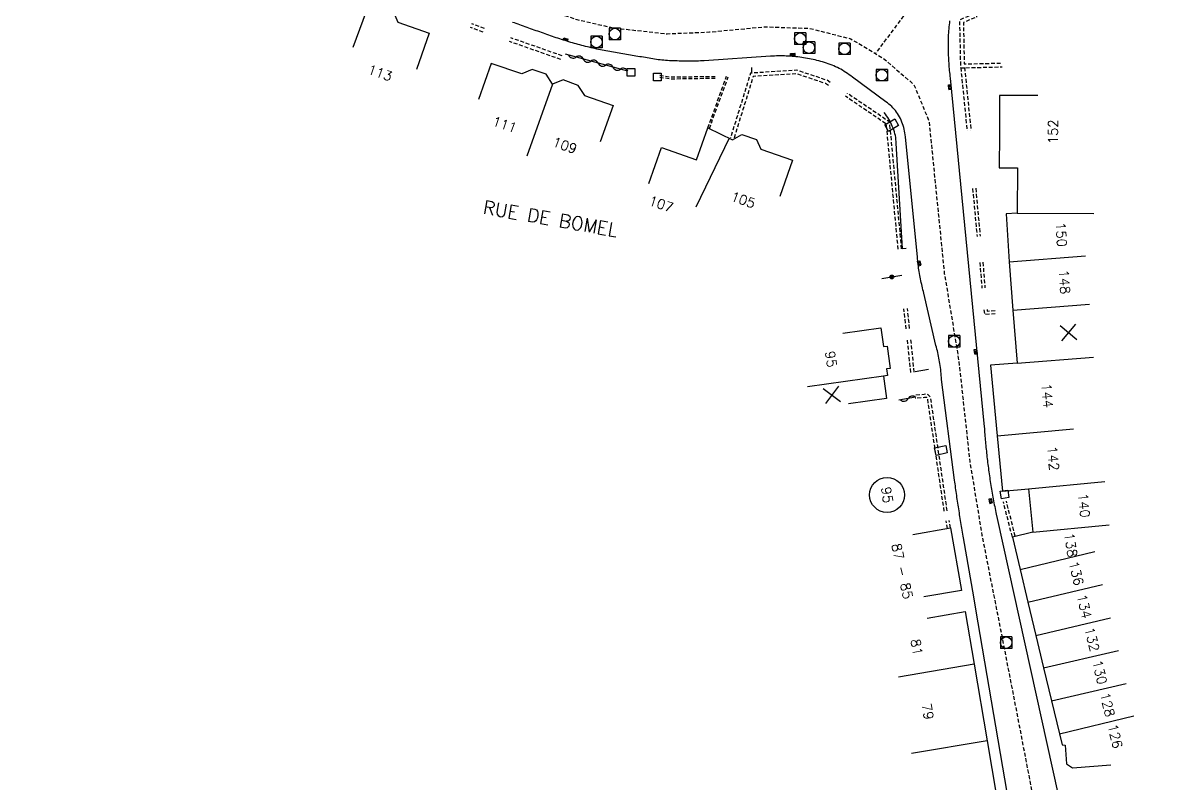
# Model space of a CAD drawing. Header units: millimetres. Extents: x 184999 to 186001, y 128999 to 130000.
# Drawn here: x 185076.5 to 185225, y 129397.3 to 129496.5 of the extents above; entities that cross this region are included whole.
import ezdxf
from ezdxf.enums import TextEntityAlignment as Align

# ---------------------------------------------------------------- set-up
doc = ezdxf.new("R2010")
doc.units = ezdxf.units.MM
doc.linetypes.add('DASHED', pattern=[0.75, 0.5, -0.25])
doc.layers.get('0').update_dxf_attribs({"linetype": 'CONTINUOUS'})
for name, color, linetype in [('W0001', 6, 'DASHED'), ('W0008', 7, 'CONTINUOUS'), ('W0100', 7, 'CONTINUOUS'), ('W0112', 1, 'DASHED'), ('W0310', 3, 'CONTINUOUS'), ('W0322', 7, 'CONTINUOUS'), ('W0400', 7, 'CONTINUOUS'), ('W0420', 7, 'CONTINUOUS'), ('W0989', 7, 'CONTINUOUS'), ('W0991', 7, 'CONTINUOUS'), ('W1102', 7, 'CONTINUOUS'), ('W1471', 7, 'CONTINUOUS')]:
    doc.layers.add(name, color=color, linetype=linetype)
doc.styles.get("Standard").update_dxf_attribs({"font": 'romans.shx', "width": 0.85})

# ---------------------------------------------------------------- blocks, each defined once
blk = doc.blocks.new('t310o')
at = {"color": 0, "linetype": 'Continuous'}
for centre, start, end in [((-0.5, 0.38), 216.8699, 323.1304), ((0.5, -0.37), 36.8699, 143.1303)]:
    blk.add_arc(centre, 0.625, start, end, dxfattribs=at)
blk = doc.blocks.new('t322o')
at = {"color": 0, "linetype": 'Continuous'}
for radius in [0.25, 0.15]:
    blk.add_circle((0, 0), radius, dxfattribs=at)
blk = doc.blocks.new('t112o')
at = {"color": 0, "linetype": 'Continuous'}
for p, q in [((-0.5, 0.5), (0.5, 0.5)), ((-0.5, -0.5), (-0.5, 0.5)), ((0.5, 0.5), (0.5, -0.5)), ((0.5, -0.5), (-0.5, -0.5))]:
    blk.add_line(p, q, dxfattribs=at)
blk = doc.blocks.new('T400')
for p, q in [((-0.15, 0.3), (0.15, 0.3)), ((-0.15, -0.25), (-0.15, 0.3)), ((-0.15, 0.15), (0.15, 0.15)), ((-0.15, 0), (0.15, 0)), ((0.15, 0.3), (0.15, -0.25)), ((-0.15, -0.15), (0.15, -0.15)), ((-0.15, -0.25), (-0.15, -0.3)), ((-0.15, -0.3), (0.15, -0.3)), ((0.15, -0.3), (0.15, -0.25))]:
    blk.add_line(p, q)
blk = doc.blocks.new('T420')
for p, q in [((0.75, 0.75), (-0.75, 0.75)), ((-0.75, 0.75), (-0.75, -0.75)), ((0.75, 0.75), (0.75, -0.75)), ((0.75, -0.75), (-0.75, -0.75))]:
    blk.add_line(p, q)
blk.add_ellipse((0, 0), major_axis=(-0.53, 0.53), ratio=1, start_param=3.926991, end_param=10.210176)
blk = doc.blocks.new('t991o')
at = {"color": 0, "linetype": 'Continuous'}
for p, q in [((-1, 1), (1, -1)), ((-1, -1), (1, 1))]:
    blk.add_line(p, q, dxfattribs=at)
blk = doc.blocks.new('T1471')
at = {"color": 0, "linetype": 'Continuous', "flags": 128}
blk.add_lwpolyline([(-0.75, -0.5), (-0.75, 0.5), (0.75, 0.5), (0.75, -0.5), (-0.75, -0.5)], dxfattribs=at)

msp = doc.modelspace()

# ---------------------------------------------------------------- linework, layer by layer
at = {"layer": 'W0001', "flags": 128}
for points in [[(185213.32, 129754.95), (185207.91, 129752.4), (185204.67, 129750.27), (185201.63, 129748.21), (185198.23, 129744.82), (185195.81, 129741.92), (185194.75, 129739.24), (185191.89, 129726.99), (185191.41, 129724.94), (185190.78, 129723.23), (185190.03, 129721.43), (185189.32, 129719.74), (185188.2, 129718.15), (185186.79, 129716.53), (185184.92, 129714.66), (185178.23, 129708.04), (185173.78, 129703.38), (185171.65, 129700.44), (185168.03, 129695.52), (185166.26, 129691.66), (185165.23, 129685.59), (185162.4, 129668.31), (185161.82, 129664.69), (185161.28, 129660.33), (185161.18, 129656.24), (185161.56, 129651.3), (185162.42, 129646.13), (185163.77, 129641.14), (185165.52, 129636.93), (185168.23, 129631.05), (185189.03, 129585.96), (185190.18, 129583.47), (185191, 129581.18), (185191.36, 129578.57), (185191.71, 129573.95), (185193.48, 129551.04), (185195.36, 129524.15), (185195.7, 129517.35), (185195.86, 129512.46), (185195.95, 129508.91), (185195.79, 129505.28), (185195.07, 129502.43), (185187.62, 129492.48)], [(185076.46, 129530.26), (185105.86, 129515.07), (185112.27, 129511.74), (185118.33, 129508.77), (185124.69, 129505.94), (185131.14, 129503.27), (185137.3, 129500.92), (185144.3, 129498.37), (185148.71, 129496.91), (185153.45, 129495.81), (185160.45, 129495.05), (185165.97, 129495.28), (185173.24, 129495.96), (185179.08, 129495.75), (185184.41, 129494.39), (185188.61, 129491.88), (185192.64, 129488.41), (185194.59, 129483.7), (185195.01, 129479.62), (185196.6, 129463.78), (185197.34, 129459.39), (185197.97, 129455.54), (185198.48, 129452.44), (185199.22, 129445.67), (185199.92, 129439.28), (185201.51, 129429.63), (185202.59, 129424.1), (185204.32, 129415.33), (185206.29, 129405.18), (185208.2, 129395.27), (185210.24, 129385.54), (185212.92, 129372.11), (185214.28, 129366.62), (185216.19, 129360.61), (185218.55, 129354.76), (185221.08, 129348.89), (185223.05, 129344.92), (185225.69, 129340.05), (185228.74, 129335.09), (185231.62, 129330.77), (185236.85, 129323.14), (185244.87, 129311.47), (185249.4, 129304.85), (185255.38, 129296.43), (185259.77, 129290.12), (185263.17, 129285.24), (185266.6, 129280.17), (185270.33, 129274.25), (185271.62, 129272.08), (185274.25, 129267.17), (185276.81, 129261.66), (185279.18, 129256.03), (185280.64, 129250.6), (185281.67, 129246.59), (185284.17, 129237.24), (185290.09, 129200.42), (185292.5, 129186.1), (185293.43, 129179.33), (185294.34, 129171.51), (185294.87, 129163.25), (185294.54, 129153.35), (185292.49, 129141.54), (185289.71, 129129.44), (185288.07, 129123.05), (185286.28, 129116.71), (185285.07, 129112.07), (185283.9, 129105.97), (185283.3, 129101.72), (185283.65, 129096.41), (185284.46, 129090.86), (185285.85, 129084.23), (185296.9, 129045.28), (185300.96, 129030.9), (185308.38, 129009.82), (185311.36, 129000)]]:
    msp.add_lwpolyline(points, dxfattribs=at)
at = {"layer": 'W0008', "flags": 128}
for points in [[(185208.01, 129377.26), (185200.73, 129420.01), (185200.46, 129421.61), (185199.12, 129429.29), (185199.07, 129429.54), (185199.03, 129429.79), (185198.98, 129430.05), (185198.94, 129430.3), (185198.89, 129430.55), (185198.85, 129430.8), (185198.81, 129431.06), (185198.76, 129431.31), (185198.72, 129431.56), (185198.68, 129431.82), (185198.64, 129432.07), (185198.6, 129432.32), (185198.56, 129432.58), (185198.52, 129432.83), (185198.48, 129433.08), (185198.44, 129433.33), (185198.4, 129433.58), (185198.36, 129433.83), (185198.33, 129434.08), (185198.29, 129434.33), (185198.25, 129434.58), (185198.22, 129434.83), (185198.18, 129435.08), (185198.14, 129435.33), (185198.11, 129435.58), (185198.07, 129435.83), (185198.04, 129436.08), (185198.01, 129436.33), (185197.97, 129436.58), (185197.94, 129436.83), (185196.24, 129449.96), (185196.22, 129450.22), (185196.21, 129450.48), (185196.18, 129450.74), (185196.16, 129451), (185196.13, 129451.25), (185196.1, 129451.51), (185196.07, 129451.77), (185196.03, 129452.02), (185195.99, 129452.28), (185195.95, 129452.52), (185195.9, 129452.75), (185195.86, 129452.99), (185195.81, 129453.23), (185195.75, 129453.46), (185195.7, 129453.69), (185195.64, 129453.93), (185195.58, 129454.16), (185195.51, 129454.39), (185193.94, 129461.2), (185193.88, 129461.43), (185193.82, 129461.66), (185193.76, 129461.89), (185193.7, 129462.13), (185193.65, 129462.36), (185193.59, 129462.6), (185193.54, 129462.83), (185193.5, 129463.07), (185193.45, 129463.31), (185193.41, 129463.54), (185193.36, 129463.78), (185193.32, 129464.02), (185193.29, 129464.25), (185193.25, 129464.49), (185193.22, 129464.73), (185193.19, 129464.97), (185193.16, 129465.2), (185193.13, 129465.44), (185193.11, 129465.68), (185193.09, 129465.92), (185191.53, 129481.62), (185191.51, 129481.87), (185191.47, 129482.11), (185191.43, 129482.36), (185191.38, 129482.6), (185191.32, 129482.84), (185191.25, 129483.07), (185191.17, 129483.3), (185191.08, 129483.53), (185190.99, 129483.76), (185190.88, 129483.98), (185190.77, 129484.2), (185190.64, 129484.42), (185190.51, 129484.63), (185190.37, 129484.83), (185190.23, 129485.02), (185190.07, 129485.21), (185189.91, 129485.39), (185189.74, 129485.56), (185189.56, 129485.72), (185189.37, 129485.87), (185189.18, 129486.02), (185188.97, 129486.16), (185184.61, 129489.39), (185184.41, 129489.55), (185184.2, 129489.71), (185183.99, 129489.86), (185183.78, 129490.01), (185183.56, 129490.14), (185183.34, 129490.28), (185183.12, 129490.41), (185182.89, 129490.53), (185182.66, 129490.64), (185182.43, 129490.75), (185182.2, 129490.86), (185181.96, 129490.96), (185181.72, 129491.05), (185181.47, 129491.14), (185181.23, 129491.22), (185180.98, 129491.3), (185180.74, 129491.37), (185180.49, 129491.44), (185180.25, 129491.51), (185180, 129491.57), (185179.75, 129491.63), (185179.5, 129491.69), (185179.26, 129491.74), (185179.01, 129491.79), (185178.76, 129491.84), (185178.51, 129491.88), (185178.26, 129491.93), (185178.01, 129491.96), (185177.76, 129492), (185177.51, 129492.03), (185177.26, 129492.05), (185177.01, 129492.08), (185176.76, 129492.1), (185176.51, 129492.12), (185176.25, 129492.13), (185176, 129492.14), (185175.75, 129492.15), (185175.49, 129492.16), (185175.24, 129492.16), (185174.99, 129492.16), (185174.73, 129492.15), (185174.48, 129492.14), (185174.22, 129492.13), (185173.96, 129492.11), (185165.3, 129491.52), (185165.05, 129491.51), (185164.8, 129491.5), (185164.55, 129491.49), (185164.3, 129491.48), (185164.04, 129491.48), (185163.79, 129491.47), (185163.54, 129491.47), (185163.29, 129491.47), (185163.04, 129491.47), (185162.78, 129491.47), (185162.53, 129491.48), (185162.28, 129491.48), (185162.03, 129491.49), (185161.78, 129491.5), (185161.53, 129491.51), (185161.27, 129491.52), (185161.02, 129491.53), (185160.77, 129491.54), (185160.52, 129491.56), (185160.27, 129491.58), (185160.02, 129491.6), (185159.78, 129491.62), (185159.54, 129491.64), (185159.3, 129491.67), (185159.06, 129491.71), (185158.82, 129491.74), (185158.58, 129491.78), (185158.34, 129491.82), (185158.1, 129491.86), (185157.87, 129491.9), (185157.63, 129491.94), (185157.38, 129491.98), (185157.14, 129492.02), (185156.89, 129492.06), (185156.65, 129492.1), (185156.4, 129492.14), (185156.16, 129492.18), (185155.91, 129492.22), (185155.67, 129492.26), (185155.42, 129492.3), (185155.18, 129492.34), (185154.93, 129492.38), (185154.69, 129492.42), (185154.44, 129492.46), (185154.2, 129492.5), (185153.96, 129492.55), (185153.71, 129492.59), (185153.47, 129492.63), (185153.22, 129492.68), (185152.98, 129492.72), (185152.74, 129492.77), (185152.49, 129492.81), (185152.25, 129492.86), (185152, 129492.91), (185151.76, 129492.96), (185151.52, 129493.01), (185151.28, 129493.06), (185151.03, 129493.11), (185150.79, 129493.17), (185150.55, 129493.22), (185150.31, 129493.28), (185150.07, 129493.34), (185149.83, 129493.4), (185149.58, 129493.46), (185149.34, 129493.52), (185149.1, 129493.59), (185148.86, 129493.65), (185148.62, 129493.72), (185148.37, 129493.79), (185148.13, 129493.86), (185147.89, 129493.93), (185147.65, 129494.01), (185147.41, 129494.08), (185147.18, 129494.15), (185146.94, 129494.23), (185146.7, 129494.31), (185146.46, 129494.38), (185146.22, 129494.46), (185145.98, 129494.54), (185145.75, 129494.62), (185145.51, 129494.7), (185145.27, 129494.78), (185145.04, 129494.87), (185144.8, 129494.95), (185144.56, 129495.03), (185144.33, 129495.12), (185144.09, 129495.2), (185143.85, 129495.28), (185143.62, 129495.37), (185143.38, 129495.45), (185143.14, 129495.53), (185142.91, 129495.62), (185142.67, 129495.7), (185142.44, 129495.79), (185142.2, 129495.87), (185141.96, 129495.95), (185141.73, 129496.04), (185141.49, 129496.12), (185141.26, 129496.2), (185141.02, 129496.29), (185140.78, 129496.37), (185140.55, 129496.46), (185140.31, 129496.54)], [(185197.29, 129496.73), (185197.26, 129496.47), (185197.23, 129496.21), (185197.2, 129495.96), (185197.18, 129495.7), (185197.15, 129495.44), (185197.13, 129495.19), (185197.12, 129494.93), (185197.11, 129494.67), (185197.1, 129494.41), (185197.09, 129494.17), (185197.09, 129493.92), (185197.09, 129493.68), (185197.09, 129493.43), (185197.09, 129493.19), (185197.1, 129492.94), (185197.1, 129492.69), (185197.11, 129492.45), (185197.12, 129492.21), (185197.13, 129491.96), (185197.14, 129491.72), (185197.15, 129491.47), (185197.17, 129491.23), (185197.19, 129490.98), (185197.2, 129490.74), (185197.23, 129490.49), (185197.25, 129490.25), (185197.27, 129490), (185197.3, 129489.76), (185197.32, 129489.52), (185197.35, 129489.27), (185201.81, 129443.8), (185201.83, 129443.56), (185201.85, 129443.31), (185201.86, 129443.06), (185201.88, 129442.82), (185201.9, 129442.57), (185201.92, 129442.32), (185201.94, 129442.08), (185201.96, 129441.83), (185201.98, 129441.59), (185202, 129441.34), (185202.03, 129441.09), (185202.05, 129440.85), (185202.08, 129440.6), (185202.1, 129440.36), (185202.13, 129440.11), (185202.16, 129439.87), (185202.19, 129439.62), (185202.21, 129439.37), (185202.24, 129439.13), (185202.27, 129438.88), (185202.31, 129438.64), (185202.34, 129438.39), (185202.37, 129438.15), (185202.41, 129437.9), (185202.44, 129437.64), (185202.48, 129437.39), (185202.52, 129437.14), (185202.55, 129436.89), (185202.59, 129436.63), (185202.63, 129436.38), (185202.67, 129436.13), (185202.71, 129435.88), (185202.76, 129435.63), (185202.8, 129435.38), (185202.84, 129435.13), (185202.89, 129434.87), (185202.93, 129434.62), (185202.98, 129434.37), (185203.03, 129434.12), (185203.07, 129433.87), (185203.12, 129433.62), (185203.17, 129433.37), (185203.22, 129433.12), (185203.27, 129432.87), (185203.32, 129432.62), (185203.38, 129432.37), (185203.48, 129431.82), (185211.43, 129395.79)], [(185171.45, 129490.63), (185171.46, 129490)], [(185191.62, 129467.04), (185191.13, 129466.98), (185190.31, 129480.76), (185190.31, 129481.01), (185190.3, 129481.26), (185190.27, 129481.51), (185190.23, 129481.76), (185190.17, 129482.01), (185190.1, 129482.25), (185190.01, 129482.5), (185189.92, 129482.74), (185189.82, 129482.98), (185189.72, 129483.22), (185189.61, 129483.45), (185189.49, 129483.68), (185189.36, 129483.9), (185189.23, 129484.13), (185189.08, 129484.34), (185188.94, 129484.56), (185188.78, 129484.77)], [(185194.53, 129451.27), (185192.81, 129450.97)]]:
    msp.add_lwpolyline(points, dxfattribs=at)
at = {"layer": 'W0100', "flags": 128}
for points in [[(185119.55, 129493.3), (185121.27, 129497.99), (185121.72, 129497.83), (185122.93, 129498.48), (185124.85, 129497.79), (185125.36, 129496.55), (185129.45, 129495.11), (185127.8, 129490.4)], [(185148.86, 129488.3), (185146.92, 129489.02), (185145.53, 129488.49), (185144.67, 129489.76), (185142.87, 129490.38), (185141.54, 129489.81), (185137.5, 129491.19), (185135.89, 129486.46)], [(185148.82, 129488.3), (185149.7, 129487), (185153.43, 129485.68), (185151.75, 129480.97)], [(185208.8, 129486.99), (185203.8, 129487), (185203.79, 129482), (185203.76, 129477.57), (185206.15, 129477.56), (185206.1, 129471.67), (185204.67, 129471.57), (185205.05, 129465.31), (185205.54, 129458.98), (185206.08, 129452.09), (185202.64, 129451.81), (185203.48, 129442.62), (185204.17, 129435.37), (185207.59, 129435.7), (185208.12, 129430.06), (185205.47, 129429.41), (185206.49, 129425.18), (185207.51, 129420.91), (185208.55, 129416.55), (185209.55, 129412.34), (185210.56, 129408.04), (185211.61, 129403.72), (185211.95, 129402.3), (185212.35, 129402.26), (185212.55, 129399.83), (185213.31, 129399.29), (185218.29, 129399.68)], [(185158.06, 129475.52), (185159.73, 129480.23), (185164.29, 129478.62), (185165.77, 129482.78), (185168.98, 129481.22), (185170.19, 129481.9), (185172.12, 129481.25), (185172.67, 129480), (185176.8, 129478.56), (185175.15, 129473.84)], [(185183.37, 129456.01), (185188.33, 129456.69), (185188.66, 129454.26), (185189.14, 129454.3), (185189.55, 129451.4), (185189.08, 129451.33), (185189.2, 129450.47), (185188.67, 129450.39), (185189.08, 129447.46), (185184.13, 129446.76)], [(185192.5, 129429.74), (185197.42, 129430.6), (185198.84, 129422.45), (185193.92, 129421.59)], [(185194.38, 129418.82), (185199.3, 129419.68), (185200.49, 129412.82), (185202.19, 129402.81), (185204.56, 129388.63), (185199.62, 129387.81)]]:
    msp.add_lwpolyline(points, dxfattribs=at)
at = {"layer": 'W0112', "flags": 128}
for points in [[(185200.42, 129500), (185200.33, 129497.57), (185198.58, 129496.84), (185198.71, 129490.61), (185204.15, 129490.73)], [(185200.92, 129499.98), (185200.81, 129497.23), (185199.09, 129496.51), (185199.2, 129491.12), (185204.14, 129491.23)], [(185136.66, 129495.72), (185135.01, 129496.36)], [(185136.47, 129495.24), (185134.83, 129495.88)], [(185146.61, 129491.69), (185139.93, 129494.03)], [(185146.78, 129492.17), (185140.1, 129494.51)], [(185181.73, 129488.7), (185181.32, 129488.98), (185177.39, 129490.29), (185171.34, 129489.91), (185168.72, 129481.47)], [(185198.74, 129490.61), (185199.57, 129482.4)], [(185199.24, 129490.66), (185200.07, 129482.45)], [(185166.73, 129489.22), (185160.86, 129489.13), (185159.46, 129489.37)], [(185166.73, 129489.45), (185160.87, 129489.37), (185159.5, 129489.6)], [(185165.77, 129482.78), (185168.22, 129489.52)], [(185165.97, 129482.68), (185168.44, 129489.44)], [(185181.48, 129488.32), (185181.12, 129488.56), (185177.33, 129489.83), (185171.68, 129489.48), (185169.15, 129481.31)], [(185191.04, 129466.99), (185189.48, 129483.52), (185183.96, 129487.28)], [(185190.59, 129466.94), (185189.05, 129483.26), (185183.7, 129486.9)], [(185200.29, 129474.86), (185200.87, 129468.59)], [(185200.69, 129474.9), (185201.27, 129468.63)], [(185201.23, 129465.21), (185201.5, 129461.87)], [(185201.63, 129465.24), (185201.89, 129461.9)], [(185191.62, 129456.56), (185191.33, 129459.18)], [(185192.08, 129456.61), (185191.79, 129459.23)], [(185201.77, 129459.05), (185201.83, 129458.46), (185203.43, 129458.56)], [(185202.17, 129459.09), (185202.19, 129458.88), (185203.41, 129458.96)], [(185192.22, 129450.87), (185191.78, 129455.34)], [(185192.68, 129450.92), (185192.23, 129455.38)], [(185196.98, 129432.84), (185194.83, 129447.49), (185194.72, 129447.75), (185194.51, 129447.94), (185194.24, 129448.03), (185193.97, 129448), (185192.78, 129447.89)], [(185196.59, 129432.78), (185194.44, 129447.38), (185194.39, 129447.51), (185194.31, 129447.59), (185194.2, 129447.62), (185194.01, 129447.6), (185192.82, 129447.49)], [(185205.47, 129429.41), (185204.3, 129433.98)], [(185205.85, 129429.51), (185204.69, 129434.08)], [(185197.03, 129430.52), (185196.83, 129431.5)], [(185197.42, 129430.6), (185197.22, 129431.58)]]:
    msp.add_lwpolyline(points, dxfattribs=at)
at = {"layer": 'W0310', "flags": 128}
for points in [[(185155.34, 129490.16), (185147.21, 129492.39)], [(185192.86, 129447.63), (185190.66, 129447.26)]]:
    msp.add_lwpolyline(points, dxfattribs=at)
at = {"layer": 'W0322', "flags": 128}
msp.add_lwpolyline([(185188.46, 129463.11), (185191.06, 129463.56)], dxfattribs=at)
at = {"layer": 'W1102', "flags": 128}
for points in [[(185145.53, 129488.49), (185142.17, 129479.07)], [(185168.56, 129481.42), (185164.19, 129472.43)], [(185206.1, 129471.67), (185216.1, 129471.6)], [(185205.05, 129465.31), (185215.02, 129466.08)], [(185205.54, 129458.98), (185215.51, 129459.76)], [(185206.08, 129452.09), (185216.05, 129452.87)], [(185188.67, 129450.39), (185178.77, 129449)], [(185203.48, 129442.62), (185213.44, 129443.53)], [(185207.59, 129435.7), (185217.54, 129436.65)], [(185208.12, 129430.06), (185218.08, 129431)], [(185206.49, 129425.18), (185216.22, 129427.51)], [(185207.51, 129420.91), (185217.24, 129423.23)], [(185208.55, 129416.55), (185218.28, 129418.86)], [(185209.55, 129412.34), (185219.29, 129414.61)], [(185200.49, 129412.82), (185190.64, 129411.11)], [(185210.56, 129408.04), (185220.29, 129410.31)], [(185211.61, 129403.72), (185221.32, 129406.09)], [(185202.19, 129402.81), (185192.33, 129401.16)]]:
    msp.add_lwpolyline(points, dxfattribs=at)
at = {"layer": 'W1102'}
msp.add_circle((185189.14, 129434.9), 2.28, dxfattribs=at)

# ---------------------------------------------------------------- block references
at = {"layer": 'W0112'}
for p in [(185155.75, 129490.02), (185159.2, 129489.39)]:
    msp.add_blockref('t112o', p, dxfattribs=at)
at = {"layer": 'W0112', "rotation": 8.836751281374708}
msp.add_blockref('t112o', (185204.46, 129434.97), dxfattribs=at)
at = {"layer": 'W0310'}
for p, rotation in [((185148.58, 129492.01), 164.7036780318739), ((185150.51, 129491.48), 164.7036780318739), ((185152.44, 129490.95), 164.7036780318739), ((185154.37, 129490.43), 164.7036780318739), ((185191.88, 129447.46), 189.4548976862621)]:
    msp.add_blockref('t310o', p, dxfattribs=dict(at, rotation=rotation))
at = {"layer": 'W0322'}
msp.add_blockref('t322o', (185189.76, 129463.33), dxfattribs=at)
at = {"layer": 'W0400'}
for p, rotation in [((185147.24, 129494.29), 69.87294264668593), ((185176.85, 129492.34), 90), ((185197.32, 129488.09), 7.150330309829891), ((185193.33, 129465.12), 15.49717045080844), ((185200.7, 129453.58), 7.396196997281615), ((185202.64, 129434.11), 11.9714192077693)]:
    msp.add_blockref('T400', p, dxfattribs=dict(at, rotation=rotation))
at = {"layer": 'W0420'}
for p in [(185151.25, 129493.97), (185153.64, 129495.01), (185177.81, 129494.4), (185178.96, 129493.24), (185183.58, 129493.08), (185188.45, 129489.64), (185197.89, 129454.93), (185204.66, 129415.63)]:
    msp.add_blockref('T420', p, dxfattribs=at)
at = {"layer": 'W0991'}
for p, rotation in [((185212.79, 129456.08), 274.4652741793932), ((185181.95, 129447.95), 277.993200440878)]:
    msp.add_blockref('t991o', p, dxfattribs=dict(at, rotation=rotation))
at = {"layer": 'W1471'}
for p, rotation in [((185189.74, 129483.13), 30.05132035646593), ((185196.15, 129440.7), 12.10291378445946)]:
    msp.add_blockref('T1471', p, dxfattribs=dict(at, rotation=rotation))

# ---------------------------------------------------------------- texts
at = {"layer": 'W0989'}
msp.add_text('RUE DE BOMEL', height=1.75, rotation=350.0113, dxfattribs=at).set_placement((185145.25, 129470.94), align=Align.MIDDLE)
at = {"layer": 'W0991'}
for s, rotation, p in [('113', 340.6116, (185123.04, 129489.95)), ('111', 341.3779, (185139.28, 129483.21)), ('152', 89.7434, (185210.78, 129482.26)), ('109', 340.3954, (185147.13, 129480.49)), ('105', 340.8061, (185170.38, 129473.38)), ('107', 340.4564, (185159.67, 129472.83)), ('150', 273.4445, (185211.85, 129468.86)), ('148', 274.4316, (185212.27, 129462.69)), ('95', 277.9491, (185181.83, 129452.61)), ('144', 275.2267, (185210.03, 129447.85)), ('142', 275.4345, (185210.8, 129439.66)), ('95', 277.9491, (185189.14, 129434.9)), ('140', 275.4345, (185214.82, 129433.54)), ('138', 278.3638, (185213.1, 129428.37)), ('87 - 85', 282.648, (185191.11, 129424.95)), ('136', 283.4571, (185213.81, 129424.68)), ('134', 283.4382, (185214.84, 129420.36)), ('132', 283.3424, (185215.87, 129416.06)), ('81', 279.8332, (185193, 129415.05)), ('130', 283.1365, (185216.87, 129411.78)), ('128', 283.6852, (185217.88, 129407.54)), ('79', 279.6273, (185194.44, 129406.64)), ('126', 283.6033, (185218.88, 129403.43))]:
    msp.add_text(s, height=1.25, rotation=rotation, dxfattribs=at).set_placement(p, align=Align.MIDDLE)

doc.saveas('drawing.dxf')
